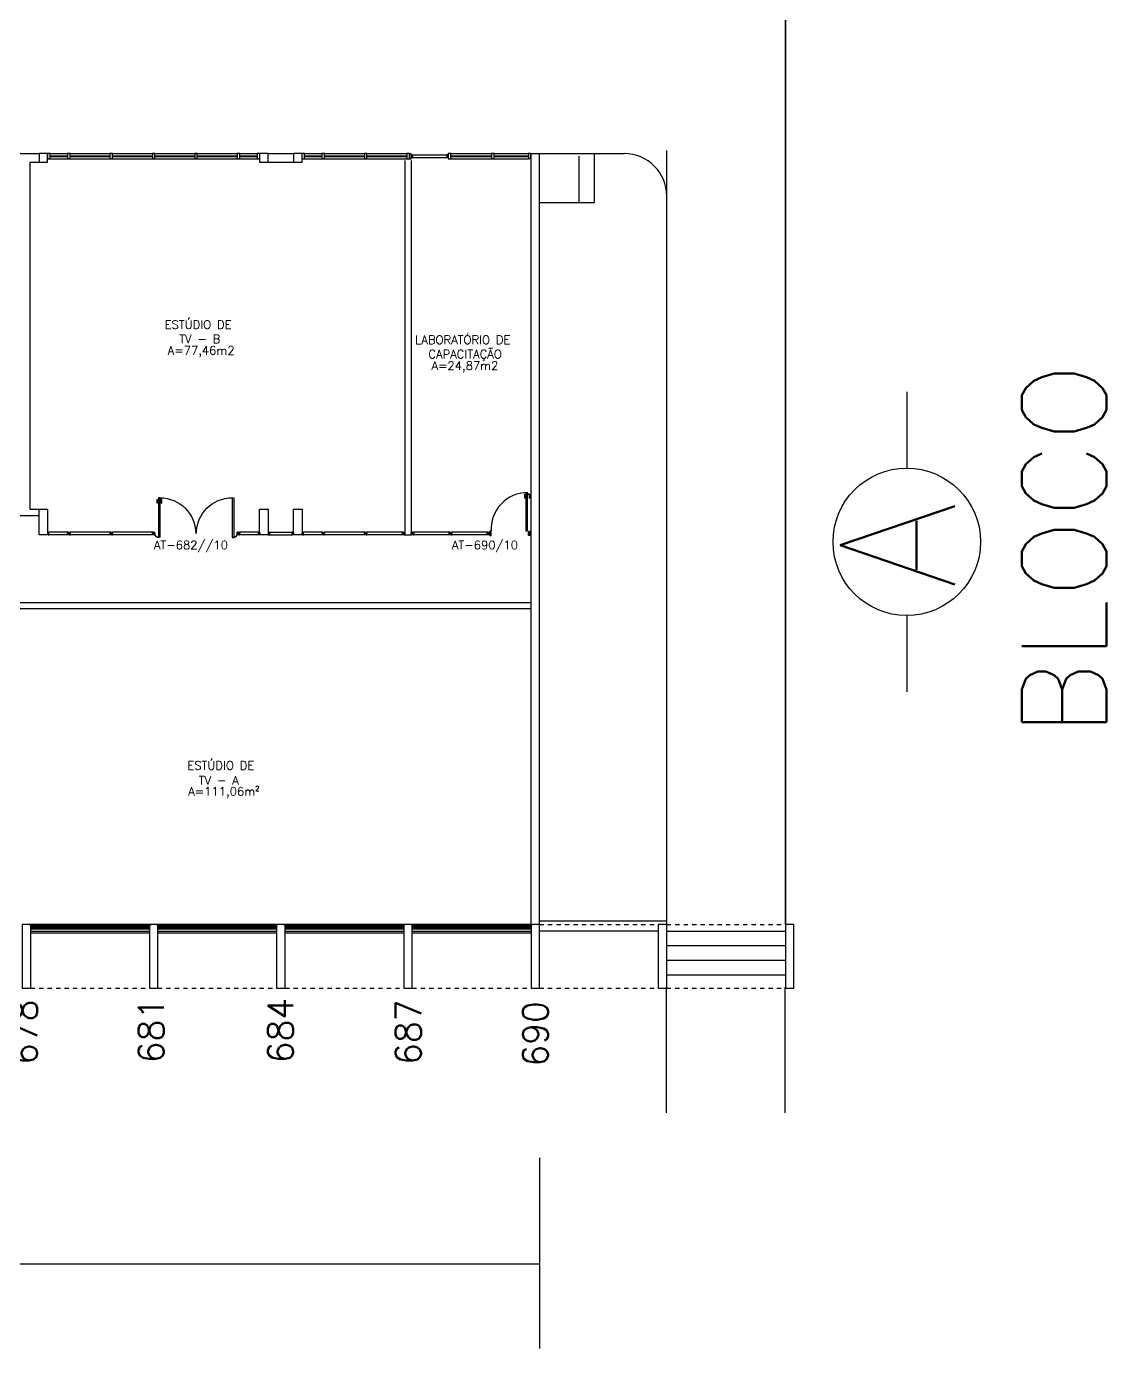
# Model space of a CAD drawing. Extents: x 34 to 586, y 527 to 658.
# Drawn here: x 247.08 to 272.55, y 531.45 to 562.64 of the extents above; entities that cross this region are included whole.
import ezdxf
from ezdxf.enums import TextEntityAlignment as Align

# ---------------------------------------------------------------- set-up
doc = ezdxf.new("R2010")
doc.units = 0
doc.header["$LTSCALE"] = 0.02
doc.header["$MEASUREMENT"] = 0
doc.header["$PDMODE"] = 98
doc.linetypes.add('HIDDEN', pattern=[0.375, 0.25, -0.125])
doc.linetypes.add('HIDDEN2', pattern=[0.1875, 0.125, -0.0625])
doc.layers.get('0').update_dxf_attribs({"linetype": 'CONTINUOUS'})
doc.layers.get('DEFPOINTS').update_dxf_attribs({"linetype": 'CONTINUOUS'})
for name, color, linetype in [('AR-ALV-BXA', 1, 'CONTINUOUS'), ('AR-COB-PRJ', 1, 'HIDDEN'), ('AR-DIV-EXI', 2, 'CONTINUOUS'), ('AR-EST-CNC', 3, 'CONTINUOUS'), ('AR-EST-CNC-IDE', 2, 'CONTINUOUS'), ('AR-PIS', 1, 'CONTINUOUS'), ('AR-PIS-VT2', 1, 'CONTINUOUS'), ('AR-POR-PRJ', 1, 'HIDDEN'), ('AR-REV', 2, 'CONTINUOUS'), ('BI-ESQ', 7, 'CONTINUOUS'), ('BI-POR-EXI', 2, 'CONTINUOUS'), ('DIV', 2, 'CONTINUOUS'), ('DT-ESQ-CRT', 1, 'CONTINUOUS'), ('DT-ESQ-VT1', 1, 'CONTINUOUS'), ('DT-ESQ-VT2', 2, 'CONTINUOUS'), ('ESQ', 2, 'CONTINUOUS'), ('ESTR', 3, 'CONTINUOUS'), ('PA-ARR-CAL', 1, 'CONTINUOUS'), ('PISO', 1, 'CONTINUOUS'), ('PROJ', 1, 'HIDDEN2'), ('TEXTO', 2, 'CONTINUOUS'), ('TEXTO-CENTRO-CUSTO', 2, 'CONTINUOUS'), ('TEXTO-ENDEREÇO', 2, 'CONTINUOUS'), ('TXT-IDENTIFICAÇÃO', 4, 'CONTINUOUS'), ('ÁREA', 2, 'CONTINUOUS')]:
    doc.layers.add(name, color=color, linetype=linetype)
doc.styles.add('1', font='romans.shx', dxfattribs={"height": 1.1})
doc.styles.add('LEGENDA', font='romans.shx', dxfattribs={"height": 0.2})
doc.styles.add('NOPILAR', font='simplex.shx', dxfattribs={"height": 0.6})
doc.styles.add('UNB-100', font='simplex.shx', dxfattribs={"height": 0.2})
doc.styles.add('UNB-100-1', font='simplex.shx', dxfattribs={"height": 0.2})
doc.dimstyles.new('1-600', dxfattribs={"dimtxt": 1.1, "dimasz": 2.5, "dimexe": 2, "dimexo": 4, "dimgap": 0.2, "dimtad": 1, "dimdec": 0, "dimzin": 4, "dimdsep": 46, "dimlunit": 6, "dimtxsty": '1', "dimblk1": 'NONE', "dimblk2": 'NONE', "dimsah": 1, "dimcen": 0, "dimclrd": 2, "dimclre": 2, "dimclrt": 2, "dimadec": 0, "dimazin": 0, "dimtfac": 1, "dimtdec": 0, "dimtmove": 2, "dimatfit": 3, "dimldrblk": 'NONE', "dimfxl": 1, "dimtolj": 1, "dimtzin": 0, "dimarcsym": 0})

# ---------------------------------------------------------------- blocks, each defined once
blk = doc.blocks.new('*D42')
at = {"layer": 'DEFPOINTS', "color": 0, "transparency": 16777216}
for p in [(163.176, 539.953), (259.176, 539.953), (259.176, 533.453)]:
    blk.add_point(p, dxfattribs=at)
at = {"layer": 'TEXTO-CENTRO-CUSTO', "color": 2, "lineweight": -2, "transparency": 16777216}
for p, q in [((163.176, 535.953), (163.176, 531.453)), ((259.176, 535.953), (259.176, 531.453)), ((163.176, 533.453), (259.176, 533.453))]:
    blk.add_line(p, q, dxfattribs=at)
at = {"layer": 'TEXTO-CENTRO-CUSTO', "color": 2, "transparency": 16777216, "insert": (211.176, 534.386), "char_height": 1.1, "attachment_point": 5, "style": '1'}
blk.add_mtext('\\A1;Comunicação', dxfattribs=at)
blk = doc.blocks.new('_NONE')
at = {"color": 0, "linetype": 'ByBlock'}
blk.add_circle((0, 0), 0.25, dxfattribs=at)
blk = doc.blocks.new('perfil')
at = {"layer": 'DT-ESQ-CRT'}
for p, q in [((0.13, -5.879), (0.093, -5.879)), ((0.093, -5.879), (0.093, -5.881)), ((0.093, -5.881), (0.131, -5.881)), ((0.131, -5.779), (0.131, -5.878)), ((0.171, -5.777), (0.133, -5.777)), ((0.133, -5.879), (0.133, -5.78)), ((0.134, -5.779), (0.171, -5.779)), ((0.171, -5.779), (0.171, -5.777))]:
    blk.add_line(p, q, dxfattribs=at)
for centre, radius, start, end in [((0.13, -5.878), 0.001, 270, 360), ((0.133, -5.779), 0.002, 90, 180), ((0.131, -5.879), 0.002, 270, 360), ((0.134, -5.78), 0.001, 90, 180)]:
    blk.add_arc(centre, radius, start, end, dxfattribs=at)
blk = doc.blocks.new('ef02')
at = {"layer": 'DT-ESQ-CRT'}
for points in [[(0.03, 0.051, -0.414214), (0.028, 0.053), (0.028, 0.077, 0.414214), (0.027, 0.078), (0.002, 0.078, 0.414214), (0.001, 0.077), (0.001, 0.065), (0, 0.065), (0, 0.077, -0.414214), (0.002, 0.079), (0.028, 0.079, -0.414214), (0.03, 0.077), (0.03, 0.053, 0.414214), (0.031, 0.052), (0.043, 0.052, -1), (0.043, 0.049), (0.002, 0.049, -0.414214), (0, 0.051), (0, 0.064), (0.001, 0.064), (0.001, 0.052, 0.414214), (0.002, 0.051), (0.043, 0.051)], [(1.376, 0.051, 0.414214), (1.378, 0.053), (1.378, 0.077, -0.414214), (1.379, 0.078), (1.404, 0.078, -0.414214), (1.405, 0.077), (1.405, 0.065), (1.407, 0.065), (1.407, 0.077, 0.414214), (1.405, 0.079), (1.379, 0.079, 0.414214), (1.377, 0.077), (1.377, 0.053, -0.414214), (1.376, 0.052), (1.363, 0.052, 1), (1.363, 0.049), (1.405, 0.049, 0.414214), (1.407, 0.051), (1.407, 0.064), (1.405, 0.064), (1.405, 0.052, -0.414214), (1.404, 0.051), (1.363, 0.051)], [(1.366, 0.104), (1.364, 0.104), (1.364, 0.119, -0.414214), (1.366, 0.121), (1.387, 0.121, -0.414214), (1.389, 0.119), (1.389, 0.095, 0.414214), (1.39, 0.094), (1.403, 0.094, -1), (1.403, 0.091), (1.366, 0.091, -0.414214), (1.364, 0.093), (1.364, 0.102), (1.366, 0.102), (1.366, 0.093, 0.414214), (1.367, 0.092), (1.403, 0.092), (1.39, 0.092, -0.414214), (1.388, 0.094), (1.388, 0.118, 0.414214), (1.387, 0.119), (1.367, 0.119, 0.414214), (1.366, 0.118), (1.366, 0.104)], [(2.79, 0.104), (2.792, 0.104), (2.792, 0.119, 0.414214), (2.79, 0.121), (2.769, 0.121, 0.414214), (2.767, 0.119), (2.767, 0.095, -0.414214), (2.766, 0.094), (2.753, 0.094, 1), (2.753, 0.091), (2.79, 0.091, 0.414214), (2.792, 0.093), (2.792, 0.102), (2.79, 0.102), (2.79, 0.093, -0.414214), (2.789, 0.092), (2.753, 0.092), (2.766, 0.092, 0.414214), (2.768, 0.094), (2.768, 0.118, -0.414214), (2.769, 0.119), (2.789, 0.119, -0.414214), (2.79, 0.118), (2.79, 0.104)], [(2.767, 0.123), (2.767, 0.122), (2.795, 0.122, -0.414214), (2.796, 0.121), (2.796, 0.091, -0.414214), (2.795, 0.09), (2.767, 0.09), (2.767, 0.088), (2.795, 0.088, 0.414214), (2.797, 0.09), (2.797, 0.121, 0.414214), (2.795, 0.123), (2.767, 0.123)]]:
    blk.add_lwpolyline(points, format="xyb", dxfattribs=at)
for points in [[(0.04, 0.077), (0.03, 0.077), (0.03, 0.078), (0.041, 0.078, -0.414214), (0.043, 0.076), (0.043, 0.068, -0.414214), (0.041, 0.066), (0.03, 0.066), (0.03, 0.067), (0.04, 0.067, 0.414214), (0.041, 0.068), (0.041, 0.076, 0.414214)], [(1.367, 0.077), (1.377, 0.077), (1.377, 0.078), (1.366, 0.078, 0.414214), (1.364, 0.076), (1.364, 0.068, 0.414214), (1.366, 0.066), (1.377, 0.066), (1.377, 0.067), (1.367, 0.067, -0.414214), (1.366, 0.068), (1.366, 0.076, -0.414214)], [(1.4, 0.119), (1.389, 0.119), (1.389, 0.121), (1.4, 0.121, -0.414214), (1.402, 0.119), (1.402, 0.11, -0.414214), (1.4, 0.108), (1.389, 0.108), (1.389, 0.11), (1.4, 0.11, 0.414214), (1.401, 0.111), (1.401, 0.118, 0.414214)], [(2.756, 0.119), (2.767, 0.119), (2.767, 0.121), (2.756, 0.121, 0.414214), (2.754, 0.119), (2.754, 0.11, 0.414214), (2.756, 0.108), (2.767, 0.108), (2.767, 0.11), (2.756, 0.11, -0.414214), (2.755, 0.111), (2.755, 0.118, -0.414214)]]:
    blk.add_lwpolyline(points, format="xyb", close=True, dxfattribs=at)
at = {"layer": 'DT-ESQ-VT1'}
for p, q in [((0, 0.149), (2.799, 0.149)), ((0, 0.121), (2.756, 0.121)), ((0, 0.091), (2.753, 0.091)), ((0, 0), (2.799, 0)), ((0.028, 0.079), (1.379, 0.079)), ((0.043, 0.049), (2.76, 0.049))]:
    blk.add_line(p, q, dxfattribs=at)
at = {"layer": 'DT-ESQ-VT2'}
for p, q in [((0.031, 0.062), (1.375, 0.062)), ((0.031, 0.062), (0.031, 0.056)), ((0.031, 0.056), (1.375, 0.056)), ((1.375, 0.062), (1.375, 0.056)), ((1.391, 0.104), (2.765, 0.104)), ((1.391, 0.104), (1.391, 0.098)), ((1.391, 0.098), (2.765, 0.098)), ((2.765, 0.104), (2.765, 0.098))]:
    blk.add_line(p, q, dxfattribs=at)
at = {"extrusion": (0, 0, -1), "zscale": -1, "rotation": 180}
blk.add_blockref('perfil', (0.133, -5.729), dxfattribs=at)
at = {"rotation": 180}
blk.add_blockref('perfil', (2.93, -5.729), dxfattribs=at)
blk = doc.blocks.new('ESQCIR-TTN')
for p, q in [((0, 0), (0, -0.12)), ((0.06, 0), (0, 0)), ((0.06, 0), (0.477, 0)), ((0.06, -0.12), (0.06, 0)), ((0.53, 0), (0.47, 0)), ((0.47, 0), (0.47, -0.12)), ((0.53, 0), (1.472, 0)), ((0.53, -0.12), (0.53, 0)), ((1.53, 0), (1.47, 0)), ((1.47, 0), (1.47, -0.12)), ((1.53, 0), (2.472, 0)), ((1.53, -0.12), (1.53, 0)), ((2.53, 0), (2.47, 0)), ((2.47, 0), (2.47, -0.12)), ((2.53, 0), (3.472, 0)), ((2.53, -0.12), (2.53, 0)), ((3.53, 0), (3.47, 0)), ((3.47, 0), (3.47, -0.12)), ((3.53, 0), (4.472, 0)), ((3.53, -0.12), (3.53, 0)), ((4.53, 0), (4.47, 0)), ((4.47, 0), (4.47, -0.12)), ((4.53, 0), (4.941, 0)), ((4.53, -0.12), (4.53, 0)), ((4.941, 0), (4.941, -0.12)), ((5.001, 0), (4.941, 0)), ((5.001, -0.12), (5.001, 0)), ((0, -0.12), (0.06, -0.12)), ((0.06, -0.054), (0.477, -0.054)), ((0.06, -0.066), (0.477, -0.066)), ((0.06, -0.12), (0.477, -0.12)), ((0.47, -0.12), (0.53, -0.12)), ((0.53, -0.054), (1.472, -0.054)), ((0.53, -0.066), (1.472, -0.066)), ((0.53, -0.12), (1.472, -0.12)), ((1.47, -0.12), (1.53, -0.12)), ((1.53, -0.054), (2.472, -0.054)), ((1.53, -0.066), (2.472, -0.066)), ((1.53, -0.12), (2.472, -0.12)), ((2.47, -0.12), (2.53, -0.12)), ((2.53, -0.054), (3.472, -0.054)), ((2.53, -0.066), (3.472, -0.066)), ((2.53, -0.12), (3.472, -0.12)), ((3.47, -0.12), (3.53, -0.12)), ((3.53, -0.054), (4.472, -0.054)), ((3.53, -0.066), (4.472, -0.066)), ((3.53, -0.12), (4.472, -0.12)), ((4.47, -0.12), (4.53, -0.12)), ((4.53, -0.05), (4.941, -0.05)), ((4.53, -0.066), (4.941, -0.066)), ((4.53, -0.12), (4.941, -0.12)), ((4.941, -0.12), (5.001, -0.12))]:
    blk.add_line(p, q)
blk = doc.blocks.new('PDV2D-TTN')
at = {"layer": 'DIV'}
for p, q in [((0.03, 0.05), (0.06, 0.05)), ((0.03, 0.035), (0.03, 0.05)), ((0.03, -0.035), (0.03, 0.035)), ((0.06, 0.05), (0.06, -0.02)), ((0.941, 0.05), (0.941, -0.02)), ((0.971, 0.05), (0.941, 0.05)), ((0.971, 0.035), (0.971, 0.05)), ((0.971, -0.035), (0.971, 0.035)), ((0.03, -0.05), (0.03, -0.035)), ((0.05, -0.05), (0.03, -0.05)), ((0.05, -0.02), (0.06, -0.02)), ((0.05, -0.02), (0.05, -0.05)), ((0.079, -0.05), (0.109, -0.05)), ((0.079, -0.05), (0.079, -0.965)), ((0.109, -0.05), (0.109, -0.965)), ((0.951, -0.02), (0.941, -0.02)), ((0.951, -0.02), (0.951, -0.05)), ((0.951, -0.05), (0.971, -0.05)), ((0.971, -0.05), (0.971, -0.035)), ((0.109, -0.965), (0.079, -0.965))]:
    blk.add_line(p, q, dxfattribs=at)
at = {"layer": 'DIV', "color": 1}
for p, q in [((0.036, -0.925), (0.036, -0.835)), ((0.046, -0.835), (0.036, -0.835)), ((0.036, -0.915), (0.079, -0.915)), ((0.036, -0.925), (0.079, -0.925)), ((0.046, -0.915), (0.046, -0.835)), ((0.141, -0.915), (0.109, -0.915)), ((0.151, -0.925), (0.109, -0.925)), ((0.141, -0.915), (0.141, -0.835)), ((0.141, -0.835), (0.151, -0.835)), ((0.151, -0.925), (0.151, -0.835))]:
    blk.add_line(p, q, dxfattribs=at)
blk.add_arc((0.076, -0.1), 0.865, 270.2128, 3.3212, dxfattribs=at)
blk = doc.blocks.new('PDVDP-TTN')
at = {"color": 2}
for p, q in [((0.112, 0.84), (0.112, -0.1)), ((0.147, 0.84), (0.112, 0.84)), ((0.147, 0.84), (0.147, -0.1)), ((1.853, 0.84), (1.888, 0.84)), ((1.853, 0.84), (1.853, -0.1)), ((1.888, 0.84), (1.888, -0.1)), ((0.009, 0), (-0.009, 0)), ((0, -0.012), (0, 0.01)), ((0.147, -0.1), (0.112, -0.1))]:
    blk.add_line(p, q, dxfattribs=at)
at = {"color": 1}
for centre, radius, start, end in [((0.148, -0.002), 0.843, 0, 90), ((1.853, -0.002), 0.843, 90, 180), ((0.131, 0), 0.101, 180, 270), ((1.87, 0), 0.101, 270, 0)]:
    blk.add_arc(centre, radius, start, end, dxfattribs=at)

msp = doc.modelspace()

# ---------------------------------------------------------------- linework, layer by layer
at = {"layer": 'AR-ALV-BXA'}
for points in [[(247.176, 541.453), (249.976, 541.453), (249.976, 541.253), (247.176, 541.253)], [(250.176, 541.453), (252.976, 541.453), (252.976, 541.253), (250.176, 541.253)], [(253.176, 541.453), (255.976, 541.453), (255.976, 541.253), (253.176, 541.253)], [(256.176, 541.453), (258.976, 541.453), (258.976, 541.253), (256.176, 541.253)]]:
    msp.add_lwpolyline(points, close=True, dxfattribs=at)
at = {"layer": 'AR-COB-PRJ'}
for p, q in [((247.176, 539.953), (249.976, 539.953)), ((250.176, 539.953), (252.976, 539.953)), ((253.176, 539.953), (255.976, 539.953)), ((256.176, 539.953), (258.976, 539.953)), ((259.176, 539.953), (261.976, 539.953)), ((262.176, 539.953), (264.976, 539.953))]:
    msp.add_line(p, q, dxfattribs=at)
at = {"layer": 'AR-DIV-EXI'}
for p, q in [((247.572, 550.683), (247.582, 550.683)), ((247.572, 550.683), (247.582, 550.683)), ((247.582, 550.683), (247.572, 550.683)), ((247.585, 550.703), (247.577, 550.703)), ((247.577, 550.684), (247.577, 550.703)), ((247.577, 550.678), (247.577, 550.688)), ((247.577, 550.688), (247.577, 550.678)), ((247.577, 550.663), (247.577, 550.684)), ((247.577, 550.663), (247.585, 550.663)), ((247.585, 550.713), (247.607, 550.713)), ((247.585, 550.713), (247.585, 550.703)), ((247.585, 550.653), (247.585, 550.663)), ((247.585, 550.653), (247.607, 550.653)), ((247.598, 550.689), (247.607, 550.689)), ((247.598, 550.689), (247.598, 550.677)), ((247.598, 550.689), (247.607, 550.689)), ((247.598, 550.689), (247.598, 550.677)), ((247.598, 550.679), (247.598, 550.687)), ((247.598, 550.677), (247.607, 550.677)), ((247.598, 550.677), (247.607, 550.677)), ((247.6, 550.689), (247.604, 550.689)), ((247.6, 550.677), (247.604, 550.677)), ((247.607, 550.653), (247.607, 550.713)), ((247.607, 550.653), (247.607, 550.713)), ((248.047, 550.713), (247.607, 550.713)), ((247.607, 550.692), (247.607, 550.71)), ((247.607, 550.678), (247.607, 550.688)), ((247.607, 550.678), (247.607, 550.688)), ((247.607, 550.674), (247.607, 550.656)), ((248.047, 550.653), (247.607, 550.653)), ((248.069, 550.713), (248.047, 550.713)), ((248.047, 550.713), (248.047, 550.689)), ((248.047, 550.653), (248.047, 550.713)), ((248.047, 550.713), (248.047, 550.692)), ((248.047, 550.692), (248.047, 550.71)), ((248.058, 550.689), (248.047, 550.689)), ((248.056, 550.689), (248.047, 550.689)), ((248.047, 550.678), (248.047, 550.688)), ((248.047, 550.653), (248.047, 550.677)), ((248.058, 550.677), (248.047, 550.677)), ((248.056, 550.677), (248.047, 550.677)), ((248.047, 550.674), (248.047, 550.656)), ((248.069, 550.653), (248.047, 550.653)), ((248.056, 550.689), (248.056, 550.677)), ((248.058, 550.677), (248.058, 550.689)), ((248.069, 550.713), (248.069, 550.703)), ((248.069, 550.703), (248.085, 550.703)), ((248.069, 550.663), (248.085, 550.663)), ((248.069, 550.653), (248.069, 550.663)), ((248.072, 550.683), (248.082, 550.683)), ((248.082, 550.683), (248.072, 550.683)), ((248.072, 550.683), (248.082, 550.683)), ((248.082, 550.683), (248.072, 550.683)), ((248.077, 550.688), (248.077, 550.678)), ((248.077, 550.678), (248.077, 550.688)), ((248.077, 550.688), (248.077, 550.678)), ((248.085, 550.713), (248.107, 550.713)), ((248.085, 550.713), (248.085, 550.703)), ((248.085, 550.653), (248.085, 550.663)), ((248.085, 550.653), (248.107, 550.653)), ((248.097, 550.689), (248.107, 550.689)), ((248.097, 550.689), (248.097, 550.677)), ((248.097, 550.677), (248.097, 550.689)), ((248.097, 550.689), (248.107, 550.689)), ((248.097, 550.677), (248.107, 550.677)), ((248.097, 550.677), (248.107, 550.677)), ((248.107, 550.653), (248.107, 550.713)), ((248.107, 550.689), (248.107, 550.713)), ((249.047, 550.713), (248.107, 550.713)), ((248.107, 550.678), (248.107, 550.688)), ((248.107, 550.677), (248.107, 550.653)), ((249.047, 550.653), (248.107, 550.653)), ((249.069, 550.713), (249.047, 550.713)), ((249.047, 550.713), (249.047, 550.689)), ((249.047, 550.713), (249.047, 550.692)), ((249.047, 550.653), (249.047, 550.713)), ((249.047, 550.692), (249.047, 550.71)), ((249.058, 550.689), (249.047, 550.689)), ((249.056, 550.689), (249.047, 550.689)), ((249.047, 550.678), (249.047, 550.688)), ((249.047, 550.653), (249.047, 550.677)), ((249.058, 550.677), (249.047, 550.677)), ((249.056, 550.677), (249.047, 550.677)), ((249.047, 550.674), (249.047, 550.656)), ((249.069, 550.653), (249.047, 550.653)), ((249.058, 550.677), (249.058, 550.689)), ((249.069, 550.713), (249.069, 550.703)), ((249.069, 550.703), (249.085, 550.703)), ((249.069, 550.663), (249.085, 550.663)), ((249.069, 550.653), (249.069, 550.663)), ((249.072, 550.683), (249.082, 550.683)), ((249.082, 550.683), (249.072, 550.683)), ((249.072, 550.683), (249.082, 550.683)), ((249.082, 550.683), (249.072, 550.683)), ((249.077, 550.688), (249.077, 550.678)), ((249.077, 550.678), (249.077, 550.688)), ((249.077, 550.688), (249.077, 550.678)), ((249.085, 550.713), (249.107, 550.713)), ((249.085, 550.713), (249.085, 550.703)), ((249.085, 550.653), (249.085, 550.663)), ((249.085, 550.653), (249.107, 550.653)), ((249.097, 550.689), (249.107, 550.689)), ((249.097, 550.689), (249.097, 550.677)), ((249.097, 550.677), (249.097, 550.689)), ((249.097, 550.689), (249.107, 550.689)), ((249.097, 550.677), (249.107, 550.677)), ((249.097, 550.677), (249.107, 550.677)), ((250.047, 550.713), (249.107, 550.713)), ((249.107, 550.653), (249.107, 550.713)), ((249.107, 550.689), (249.107, 550.713)), ((249.107, 550.678), (249.107, 550.688)), ((249.107, 550.677), (249.107, 550.653)), ((250.047, 550.653), (249.107, 550.653)), ((250.047, 550.713), (250.047, 550.692)), ((250.047, 550.713), (250.047, 550.689)), ((250.069, 550.713), (250.047, 550.713)), ((250.047, 550.653), (250.047, 550.713)), ((250.047, 550.692), (250.047, 550.71)), ((250.056, 550.689), (250.047, 550.689)), ((250.058, 550.689), (250.047, 550.689)), ((250.047, 550.678), (250.047, 550.688)), ((250.056, 550.677), (250.047, 550.677)), ((250.058, 550.677), (250.047, 550.677)), ((250.047, 550.653), (250.047, 550.677)), ((250.047, 550.674), (250.047, 550.656)), ((250.069, 550.653), (250.047, 550.653)), ((250.056, 550.689), (250.056, 550.677)), ((250.058, 550.677), (250.058, 550.689)), ((250.069, 550.713), (250.069, 550.703)), ((250.069, 550.703), (250.085, 550.703)), ((250.069, 550.653), (250.069, 550.663)), ((250.069, 550.663), (250.085, 550.663)), ((250.082, 550.683), (250.072, 550.683)), ((250.072, 550.683), (250.082, 550.683)), ((250.082, 550.683), (250.072, 550.683)), ((250.072, 550.683), (250.082, 550.683)), ((250.077, 550.688), (250.077, 550.678)), ((250.077, 550.678), (250.077, 550.688)), ((250.077, 550.688), (250.077, 550.678)), ((250.085, 550.713), (250.085, 550.703)), ((250.085, 550.713), (250.107, 550.713)), ((250.085, 550.653), (250.085, 550.663)), ((250.085, 550.653), (250.107, 550.653)), ((250.097, 550.689), (250.107, 550.689)), ((250.097, 550.689), (250.107, 550.689)), ((250.097, 550.677), (250.097, 550.689)), ((250.097, 550.689), (250.097, 550.677)), ((250.097, 550.677), (250.107, 550.677)), ((250.097, 550.677), (250.107, 550.677)), ((250.107, 550.689), (250.107, 550.713)), ((250.107, 550.653), (250.107, 550.713)), ((250.107, 550.678), (250.107, 550.688)), ((250.107, 550.677), (250.107, 550.653)), ((252.047, 550.713), (252.047, 550.692)), ((252.047, 550.653), (252.047, 550.713)), ((252.069, 550.713), (252.047, 550.713)), ((252.047, 550.713), (252.047, 550.689)), ((252.047, 550.692), (252.047, 550.71)), ((252.056, 550.689), (252.047, 550.689)), ((252.058, 550.689), (252.047, 550.689)), ((252.047, 550.678), (252.047, 550.688)), ((252.056, 550.677), (252.047, 550.677)), ((252.047, 550.653), (252.047, 550.677)), ((252.058, 550.677), (252.047, 550.677)), ((252.047, 550.674), (252.047, 550.656)), ((252.069, 550.653), (252.047, 550.653)), ((252.056, 550.689), (252.056, 550.677)), ((252.058, 550.677), (252.058, 550.689)), ((252.069, 550.713), (252.069, 550.703)), ((252.069, 550.703), (252.085, 550.703)), ((252.069, 550.663), (252.085, 550.663)), ((252.069, 550.653), (252.069, 550.663)), ((252.082, 550.683), (252.072, 550.683)), ((252.072, 550.683), (252.082, 550.683)), ((252.082, 550.683), (252.072, 550.683)), ((252.072, 550.683), (252.082, 550.683)), ((252.077, 550.688), (252.077, 550.678)), ((252.077, 550.688), (252.077, 550.678)), ((252.077, 550.678), (252.077, 550.688)), ((252.085, 550.713), (252.107, 550.713)), ((252.085, 550.713), (252.085, 550.703)), ((252.085, 550.653), (252.085, 550.663)), ((252.085, 550.653), (252.107, 550.653)), ((252.097, 550.689), (252.107, 550.689)), ((252.097, 550.689), (252.097, 550.677)), ((252.097, 550.677), (252.097, 550.689)), ((252.097, 550.689), (252.107, 550.689)), ((252.097, 550.677), (252.107, 550.677)), ((252.097, 550.677), (252.107, 550.677)), ((252.547, 550.713), (252.107, 550.713)), ((252.107, 550.653), (252.107, 550.713)), ((252.107, 550.689), (252.107, 550.713)), ((252.107, 550.678), (252.107, 550.688)), ((252.107, 550.677), (252.107, 550.653)), ((252.547, 550.653), (252.107, 550.653)), ((252.547, 550.653), (252.547, 550.713)), ((252.547, 550.713), (252.547, 550.692)), ((252.547, 550.712), (252.547, 550.652)), ((252.569, 550.712), (252.547, 550.712)), ((252.547, 550.692), (252.547, 550.71)), ((252.547, 550.691), (252.547, 550.709)), ((252.556, 550.689), (252.547, 550.689)), ((252.556, 550.688), (252.547, 550.688)), ((252.547, 550.678), (252.547, 550.688)), ((252.547, 550.687), (252.547, 550.677)), ((252.556, 550.677), (252.547, 550.677)), ((252.556, 550.676), (252.547, 550.676)), ((252.547, 550.674), (252.547, 550.656)), ((252.547, 550.673), (252.547, 550.655)), ((252.569, 550.652), (252.547, 550.652)), ((252.554, 550.688), (252.55, 550.688)), ((252.554, 550.676), (252.55, 550.676)), ((252.556, 550.689), (252.556, 550.677)), ((252.556, 550.676), (252.556, 550.688)), ((252.556, 550.686), (252.556, 550.678)), ((252.569, 550.712), (252.569, 550.702)), ((252.577, 550.702), (252.569, 550.702)), ((252.569, 550.662), (252.577, 550.662)), ((252.569, 550.652), (252.569, 550.662)), ((252.582, 550.683), (252.572, 550.683)), ((252.582, 550.682), (252.572, 550.682)), ((252.577, 550.702), (252.577, 550.681)), ((252.577, 550.688), (252.577, 550.678)), ((252.577, 550.687), (252.577, 550.677)), ((252.577, 550.681), (252.577, 550.662)), ((252.77, 550.683), (252.781, 550.683)), ((252.77, 550.682), (252.781, 550.682)), ((252.775, 550.702), (252.783, 550.702)), ((252.775, 550.702), (252.775, 550.681)), ((252.775, 550.688), (252.775, 550.678)), ((252.775, 550.687), (252.775, 550.677)), ((252.775, 550.681), (252.775, 550.662)), ((252.783, 550.662), (252.775, 550.662)), ((252.783, 550.712), (252.783, 550.702)), ((252.783, 550.712), (252.805, 550.712)), ((252.783, 550.652), (252.783, 550.662)), ((252.783, 550.652), (252.805, 550.652)), ((252.796, 550.689), (252.796, 550.677)), ((252.796, 550.689), (252.805, 550.689)), ((252.796, 550.688), (252.805, 550.688)), ((252.796, 550.676), (252.796, 550.688)), ((252.796, 550.686), (252.796, 550.678)), ((252.796, 550.677), (252.805, 550.677)), ((252.796, 550.676), (252.805, 550.676)), ((252.798, 550.688), (252.802, 550.688)), ((252.798, 550.676), (252.802, 550.676)), ((252.805, 550.713), (253.341, 550.713)), ((252.805, 550.653), (252.805, 550.713)), ((252.805, 550.713), (252.805, 550.692)), ((252.805, 550.712), (252.805, 550.652)), ((252.805, 550.692), (252.805, 550.71)), ((252.805, 550.691), (252.805, 550.709)), ((252.805, 550.678), (252.805, 550.688)), ((252.805, 550.687), (252.805, 550.677)), ((252.805, 550.674), (252.805, 550.656)), ((252.805, 550.673), (252.805, 550.655)), ((252.805, 550.653), (253.341, 550.653)), ((253.341, 550.713), (253.341, 550.653)), ((253.363, 550.713), (253.341, 550.713)), ((253.341, 550.654), (253.341, 550.713)), ((253.341, 550.713), (253.341, 550.693)), ((253.341, 550.693), (253.341, 550.711)), ((253.341, 550.692), (253.341, 550.71)), ((253.35, 550.69), (253.341, 550.69)), ((253.35, 550.689), (253.341, 550.689)), ((253.341, 550.679), (253.341, 550.689)), ((253.341, 550.688), (253.341, 550.678)), ((253.35, 550.678), (253.341, 550.678)), ((253.35, 550.677), (253.341, 550.677)), ((253.341, 550.675), (253.341, 550.657)), ((253.341, 550.674), (253.341, 550.656)), ((253.363, 550.653), (253.341, 550.653)), ((253.348, 550.689), (253.344, 550.689)), ((253.348, 550.677), (253.344, 550.677)), ((253.35, 550.69), (253.35, 550.678)), ((253.35, 550.677), (253.35, 550.689)), ((253.35, 550.687), (253.35, 550.679)), ((253.363, 550.713), (253.363, 550.703)), ((253.371, 550.703), (253.363, 550.703)), ((253.363, 550.663), (253.371, 550.663)), ((253.363, 550.653), (253.363, 550.663)), ((253.376, 550.684), (253.366, 550.684)), ((253.376, 550.683), (253.366, 550.683)), ((253.371, 550.703), (253.371, 550.682)), ((253.371, 550.689), (253.371, 550.679)), ((253.371, 550.688), (253.371, 550.678)), ((253.371, 550.682), (253.371, 550.663)), ((253.572, 550.683), (253.582, 550.683)), ((253.572, 550.683), (253.582, 550.683)), ((253.582, 550.683), (253.572, 550.683)), ((253.585, 550.703), (253.577, 550.703)), ((253.577, 550.684), (253.577, 550.703)), ((253.577, 550.678), (253.577, 550.688)), ((253.577, 550.688), (253.577, 550.678)), ((253.577, 550.663), (253.577, 550.684)), ((253.577, 550.663), (253.585, 550.663)), ((253.585, 550.713), (253.607, 550.713)), ((253.585, 550.713), (253.585, 550.703)), ((253.585, 550.653), (253.585, 550.663)), ((253.585, 550.653), (253.607, 550.653)), ((253.598, 550.689), (253.607, 550.689)), ((253.598, 550.689), (253.598, 550.677)), ((253.598, 550.689), (253.607, 550.689)), ((253.598, 550.689), (253.598, 550.677)), ((253.598, 550.679), (253.598, 550.687)), ((253.598, 550.677), (253.607, 550.677)), ((253.598, 550.677), (253.607, 550.677)), ((253.6, 550.689), (253.604, 550.689)), ((253.6, 550.677), (253.604, 550.677)), ((253.607, 550.653), (253.607, 550.713)), ((253.607, 550.653), (253.607, 550.713)), ((254.047, 550.713), (253.607, 550.713)), ((253.607, 550.692), (253.607, 550.71)), ((253.607, 550.678), (253.607, 550.688)), ((253.607, 550.678), (253.607, 550.688)), ((253.607, 550.674), (253.607, 550.656)), ((254.047, 550.653), (253.607, 550.653)), ((254.069, 550.713), (254.047, 550.713)), ((254.047, 550.713), (254.047, 550.689)), ((254.047, 550.653), (254.047, 550.713)), ((254.047, 550.713), (254.047, 550.692)), ((254.047, 550.692), (254.047, 550.71)), ((254.058, 550.689), (254.047, 550.689)), ((254.056, 550.689), (254.047, 550.689)), ((254.047, 550.678), (254.047, 550.688)), ((254.047, 550.653), (254.047, 550.677)), ((254.058, 550.677), (254.047, 550.677)), ((254.056, 550.677), (254.047, 550.677)), ((254.047, 550.674), (254.047, 550.656)), ((254.069, 550.653), (254.047, 550.653)), ((254.056, 550.689), (254.056, 550.677)), ((254.058, 550.677), (254.058, 550.689)), ((254.069, 550.713), (254.069, 550.703)), ((254.069, 550.703), (254.085, 550.703)), ((254.069, 550.663), (254.085, 550.663)), ((254.069, 550.653), (254.069, 550.663)), ((254.072, 550.683), (254.082, 550.683)), ((254.082, 550.683), (254.072, 550.683)), ((254.072, 550.683), (254.082, 550.683)), ((254.082, 550.683), (254.072, 550.683)), ((254.077, 550.688), (254.077, 550.678)), ((254.077, 550.678), (254.077, 550.688)), ((254.077, 550.688), (254.077, 550.678)), ((254.085, 550.713), (254.107, 550.713)), ((254.085, 550.713), (254.085, 550.703)), ((254.085, 550.653), (254.085, 550.663)), ((254.085, 550.653), (254.107, 550.653)), ((254.097, 550.689), (254.107, 550.689)), ((254.097, 550.689), (254.097, 550.677)), ((254.097, 550.677), (254.097, 550.689)), ((254.097, 550.689), (254.107, 550.689)), ((254.097, 550.677), (254.107, 550.677)), ((254.097, 550.677), (254.107, 550.677)), ((254.107, 550.653), (254.107, 550.713)), ((254.107, 550.689), (254.107, 550.713)), ((255.047, 550.713), (254.107, 550.713)), ((254.107, 550.678), (254.107, 550.688)), ((254.107, 550.677), (254.107, 550.653)), ((255.047, 550.653), (254.107, 550.653)), ((255.069, 550.713), (255.047, 550.713)), ((255.047, 550.713), (255.047, 550.689)), ((255.047, 550.713), (255.047, 550.692)), ((255.047, 550.653), (255.047, 550.713)), ((255.047, 550.692), (255.047, 550.71)), ((255.058, 550.689), (255.047, 550.689)), ((255.056, 550.689), (255.047, 550.689)), ((255.047, 550.678), (255.047, 550.688)), ((255.047, 550.653), (255.047, 550.677)), ((255.058, 550.677), (255.047, 550.677)), ((255.056, 550.677), (255.047, 550.677)), ((255.047, 550.674), (255.047, 550.656)), ((255.069, 550.653), (255.047, 550.653)), ((255.056, 550.689), (255.056, 550.677)), ((255.058, 550.677), (255.058, 550.689)), ((255.069, 550.713), (255.069, 550.703)), ((255.069, 550.703), (255.085, 550.703)), ((255.069, 550.663), (255.085, 550.663)), ((255.069, 550.653), (255.069, 550.663)), ((255.072, 550.683), (255.082, 550.683)), ((255.082, 550.683), (255.072, 550.683)), ((255.072, 550.683), (255.082, 550.683)), ((255.082, 550.683), (255.072, 550.683)), ((255.077, 550.688), (255.077, 550.678)), ((255.077, 550.678), (255.077, 550.688)), ((255.077, 550.688), (255.077, 550.678)), ((255.085, 550.713), (255.107, 550.713)), ((255.085, 550.713), (255.085, 550.703)), ((255.085, 550.653), (255.085, 550.663)), ((255.085, 550.653), (255.107, 550.653)), ((255.097, 550.689), (255.107, 550.689)), ((255.097, 550.689), (255.097, 550.677)), ((255.097, 550.677), (255.097, 550.689)), ((255.097, 550.689), (255.107, 550.689)), ((255.097, 550.677), (255.107, 550.677)), ((255.097, 550.677), (255.107, 550.677)), ((255.107, 550.653), (255.107, 550.713)), ((255.107, 550.689), (255.107, 550.713)), ((255.942, 550.713), (255.107, 550.713)), ((255.107, 550.678), (255.107, 550.688)), ((255.107, 550.677), (255.107, 550.653)), ((255.942, 550.653), (255.107, 550.653)), ((255.964, 550.713), (255.942, 550.713)), ((255.942, 550.713), (255.942, 550.689)), ((255.942, 550.713), (255.942, 550.692)), ((255.942, 550.653), (255.942, 550.713)), ((255.942, 550.692), (255.942, 550.71)), ((255.953, 550.689), (255.942, 550.689)), ((255.951, 550.689), (255.942, 550.689)), ((255.942, 550.678), (255.942, 550.688)), ((255.942, 550.653), (255.942, 550.677)), ((255.953, 550.677), (255.942, 550.677)), ((255.951, 550.677), (255.942, 550.677)), ((255.942, 550.674), (255.942, 550.656)), ((255.964, 550.653), (255.942, 550.653)), ((255.953, 550.677), (255.953, 550.689)), ((255.964, 550.713), (255.964, 550.703)), ((255.964, 550.703), (255.98, 550.703)), ((255.964, 550.663), (255.98, 550.663)), ((255.964, 550.653), (255.964, 550.663)), ((255.967, 550.683), (255.977, 550.683)), ((255.977, 550.683), (255.967, 550.683)), ((255.967, 550.683), (255.977, 550.683)), ((255.977, 550.683), (255.967, 550.683)), ((255.972, 550.688), (255.972, 550.678)), ((255.972, 550.678), (255.972, 550.688)), ((255.972, 550.688), (255.972, 550.678)), ((255.98, 550.713), (256.002, 550.713)), ((255.98, 550.713), (255.98, 550.703)), ((255.98, 550.653), (255.98, 550.663)), ((255.98, 550.653), (256.002, 550.653)), ((255.992, 550.689), (256.002, 550.689)), ((255.992, 550.689), (255.992, 550.677)), ((255.992, 550.677), (255.992, 550.689)), ((255.992, 550.689), (256.002, 550.689)), ((255.992, 550.677), (256.002, 550.677)), ((255.992, 550.677), (256.002, 550.677)), ((256.002, 550.689), (256.002, 550.713)), ((256.002, 550.677), (256.002, 550.653)), ((256.174, 550.713), (256.152, 550.713)), ((256.152, 550.689), (256.152, 550.713)), ((256.161, 550.689), (256.152, 550.689)), ((256.161, 550.689), (256.152, 550.689)), ((256.161, 550.677), (256.152, 550.677)), ((256.161, 550.677), (256.152, 550.677)), ((256.152, 550.677), (256.152, 550.653)), ((256.174, 550.653), (256.152, 550.653)), ((256.161, 550.689), (256.161, 550.677)), ((256.161, 550.677), (256.161, 550.689)), ((256.174, 550.713), (256.174, 550.703)), ((256.19, 550.703), (256.174, 550.703)), ((256.19, 550.663), (256.174, 550.663)), ((256.174, 550.653), (256.174, 550.663)), ((256.187, 550.683), (256.177, 550.683)), ((256.177, 550.683), (256.187, 550.683)), ((256.187, 550.683), (256.177, 550.683)), ((256.177, 550.683), (256.187, 550.683)), ((256.182, 550.688), (256.182, 550.678)), ((256.182, 550.678), (256.182, 550.688)), ((256.182, 550.688), (256.182, 550.678)), ((256.19, 550.713), (256.212, 550.713)), ((256.19, 550.713), (256.19, 550.703)), ((256.19, 550.653), (256.19, 550.663)), ((256.19, 550.653), (256.212, 550.653)), ((256.2, 550.689), (256.212, 550.689)), ((256.2, 550.677), (256.2, 550.689)), ((256.2, 550.677), (256.212, 550.677)), ((256.202, 550.689), (256.212, 550.689)), ((256.202, 550.677), (256.212, 550.677)), ((256.212, 550.713), (256.212, 550.689)), ((256.212, 550.713), (256.212, 550.692)), ((256.212, 550.653), (256.212, 550.713)), ((257.047, 550.713), (256.212, 550.713)), ((256.212, 550.692), (256.212, 550.71)), ((256.212, 550.678), (256.212, 550.688)), ((256.212, 550.653), (256.212, 550.677)), ((256.212, 550.674), (256.212, 550.656)), ((257.047, 550.653), (256.212, 550.653)), ((257.069, 550.713), (257.047, 550.713)), ((257.047, 550.713), (257.047, 550.689)), ((257.047, 550.713), (257.047, 550.692)), ((257.047, 550.653), (257.047, 550.713)), ((257.047, 550.692), (257.047, 550.71)), ((257.058, 550.689), (257.047, 550.689)), ((257.056, 550.689), (257.047, 550.689)), ((257.047, 550.678), (257.047, 550.688)), ((257.047, 550.653), (257.047, 550.677)), ((257.058, 550.677), (257.047, 550.677)), ((257.056, 550.677), (257.047, 550.677)), ((257.047, 550.674), (257.047, 550.656)), ((257.069, 550.653), (257.047, 550.653)), ((257.056, 550.689), (257.056, 550.677)), ((257.058, 550.677), (257.058, 550.689)), ((257.069, 550.713), (257.069, 550.703)), ((257.069, 550.703), (257.085, 550.703)), ((257.069, 550.663), (257.085, 550.663)), ((257.069, 550.653), (257.069, 550.663)), ((257.072, 550.683), (257.082, 550.683)), ((257.082, 550.683), (257.072, 550.683)), ((257.072, 550.683), (257.082, 550.683)), ((257.082, 550.683), (257.072, 550.683)), ((257.077, 550.688), (257.077, 550.678)), ((257.077, 550.678), (257.077, 550.688)), ((257.077, 550.688), (257.077, 550.678)), ((257.085, 550.713), (257.107, 550.713)), ((257.085, 550.713), (257.085, 550.703)), ((257.085, 550.653), (257.085, 550.663)), ((257.085, 550.653), (257.107, 550.653)), ((257.097, 550.689), (257.107, 550.689)), ((257.097, 550.689), (257.097, 550.677)), ((257.097, 550.677), (257.097, 550.689)), ((257.097, 550.689), (257.107, 550.689)), ((257.097, 550.677), (257.107, 550.677)), ((257.097, 550.677), (257.107, 550.677)), ((257.107, 550.653), (257.107, 550.713)), ((257.107, 550.689), (257.107, 550.713)), ((257.943, 550.713), (257.107, 550.713)), ((257.107, 550.678), (257.107, 550.688)), ((257.107, 550.677), (257.107, 550.653)), ((257.943, 550.653), (257.107, 550.653)), ((257.943, 550.713), (257.943, 550.692)), ((257.943, 550.653), (257.943, 550.713)), ((257.965, 550.713), (257.943, 550.713)), ((257.943, 550.713), (257.943, 550.689)), ((257.943, 550.692), (257.943, 550.71)), ((257.953, 550.689), (257.943, 550.689)), ((257.955, 550.689), (257.943, 550.689)), ((257.943, 550.678), (257.943, 550.688)), ((257.953, 550.677), (257.943, 550.677)), ((257.943, 550.653), (257.943, 550.677)), ((257.955, 550.677), (257.943, 550.677)), ((257.943, 550.674), (257.943, 550.656)), ((257.965, 550.653), (257.943, 550.653)), ((257.953, 550.689), (257.953, 550.677)), ((257.955, 550.677), (257.955, 550.689)), ((257.965, 550.713), (257.965, 550.703)), ((257.965, 550.703), (257.981, 550.703)), ((257.965, 550.663), (257.981, 550.663)), ((257.965, 550.653), (257.965, 550.663)), ((257.978, 550.683), (257.968, 550.683)), ((257.968, 550.683), (257.978, 550.683)), ((257.978, 550.683), (257.968, 550.683)), ((257.968, 550.683), (257.978, 550.683)), ((257.973, 550.688), (257.973, 550.678)), ((257.973, 550.688), (257.973, 550.678)), ((257.973, 550.678), (257.973, 550.688)), ((257.981, 550.713), (258.003, 550.713)), ((257.981, 550.713), (257.981, 550.703)), ((257.981, 550.653), (257.981, 550.663)), ((257.981, 550.653), (258.003, 550.653)), ((257.994, 550.689), (258.003, 550.689)), ((257.994, 550.689), (257.994, 550.677)), ((257.994, 550.677), (257.994, 550.689)), ((257.994, 550.689), (258.003, 550.689)), ((257.994, 550.677), (258.003, 550.677)), ((257.994, 550.677), (258.003, 550.677)), ((258.003, 550.653), (258.003, 550.713)), ((258.003, 550.689), (258.003, 550.713)), ((258.003, 550.678), (258.003, 550.688)), ((258.003, 550.677), (258.003, 550.653)), ((258.945, 550.653), (258.945, 550.713)), ((258.945, 550.713), (258.945, 550.692)), ((258.945, 550.712), (258.945, 550.652)), ((258.967, 550.712), (258.945, 550.712)), ((258.945, 550.692), (258.945, 550.71)), ((258.945, 550.691), (258.945, 550.709)), ((258.954, 550.689), (258.945, 550.689)), ((258.954, 550.688), (258.945, 550.688)), ((258.945, 550.678), (258.945, 550.688)), ((258.945, 550.687), (258.945, 550.677)), ((258.954, 550.677), (258.945, 550.677)), ((258.954, 550.676), (258.945, 550.676)), ((258.945, 550.674), (258.945, 550.656)), ((258.945, 550.673), (258.945, 550.655)), ((258.967, 550.652), (258.945, 550.652)), ((258.952, 550.688), (258.948, 550.688)), ((258.952, 550.676), (258.948, 550.676)), ((258.954, 550.689), (258.954, 550.677)), ((258.954, 550.676), (258.954, 550.688)), ((258.954, 550.686), (258.954, 550.678)), ((258.967, 550.712), (258.967, 550.702)), ((258.975, 550.702), (258.967, 550.702)), ((258.967, 550.662), (258.975, 550.662)), ((258.967, 550.652), (258.967, 550.662)), ((258.98, 550.683), (258.969, 550.683)), ((258.98, 550.682), (258.969, 550.682)), ((258.975, 550.702), (258.975, 550.681)), ((258.975, 550.688), (258.975, 550.678)), ((258.975, 550.687), (258.975, 550.677)), ((258.975, 550.681), (258.975, 550.662))]:
    msp.add_line(p, q, dxfattribs=at)
at = {"layer": 'AR-EST-CNC'}
for points in [[(247.376, 559.443), (247.576, 559.443), (247.576, 559.643), (247.376, 559.643)], [(252.576, 559.443), (252.776, 559.443), (252.776, 559.643), (252.576, 559.643)], [(253.376, 559.443), (253.576, 559.443), (253.576, 559.643), (253.376, 559.643)], [(247.376, 551.253), (247.576, 551.253), (247.576, 550.653), (247.376, 550.653)], [(252.576, 551.253), (252.776, 551.253), (252.776, 550.653), (252.576, 550.653)], [(253.376, 551.253), (253.576, 551.253), (253.576, 550.653), (253.376, 550.653)]]:
    msp.add_lwpolyline(points, close=True, dxfattribs=at)
for points in [[(246.976, 541.453), (246.976, 539.953), (247.176, 539.953), (247.176, 541.453), (246.976, 541.453)], [(246.976, 541.453), (246.976, 539.953), (247.176, 539.953), (247.176, 541.453), (246.976, 541.453)], [(249.976, 541.453), (249.976, 539.953), (250.176, 539.953), (250.176, 541.453), (249.976, 541.453)], [(249.976, 541.453), (249.976, 539.953), (250.176, 539.953), (250.176, 541.453), (249.976, 541.453)], [(252.976, 541.453), (252.976, 539.953), (253.176, 539.953), (253.176, 541.453), (252.976, 541.453)], [(252.976, 541.453), (252.976, 539.953), (253.176, 539.953), (253.176, 541.453), (252.976, 541.453)], [(255.976, 541.453), (255.976, 539.953), (256.176, 539.953), (256.176, 541.453), (255.976, 541.453)], [(255.976, 541.453), (255.976, 539.953), (256.176, 539.953), (256.176, 541.453), (255.976, 541.453)], [(258.976, 541.453), (258.976, 539.953), (259.176, 539.953), (259.176, 541.453), (258.976, 541.453)], [(258.976, 541.453), (258.976, 539.953), (259.176, 539.953), (259.176, 541.453), (258.976, 541.453)], [(261.976, 541.453), (261.976, 539.953), (262.176, 539.953), (262.176, 541.453), (261.976, 541.453)], [(264.976, 541.453), (264.976, 539.953), (265.176, 539.953), (265.176, 541.453), (264.976, 541.453)]]:
    msp.add_lwpolyline(points, dxfattribs=at)
at = {"layer": 'AR-PIS'}
for p, q in [((259.176, 559.643), (261.176, 559.643)), ((259.176, 559.643), (259.344, 559.643)), ((259.408, 559.643), (260.001, 559.643)), ((260.084, 559.643), (260.1, 559.643)), ((260.1, 559.584), (260.1, 558.493)), ((260.1, 559.584), (260.1, 558.493)), ((260.128, 559.643), (260.164, 559.643)), ((260.191, 559.643), (261.176, 559.643)), ((260.476, 558.493), (260.476, 559.643)), ((260.476, 558.493), (260.476, 559.643)), ((262.176, 541.533), (262.176, 558.643)), ((259.176, 558.493), (260.476, 558.493)), ((259.176, 558.493), (260.476, 558.493)), ((249.976, 541.253), (247.176, 541.253)), ((252.976, 541.253), (250.176, 541.253)), ((255.976, 541.253), (253.176, 541.253)), ((258.976, 541.253), (256.176, 541.253)), ((261.976, 541.303), (259.176, 541.303)), ((262.176, 541.303), (264.976, 541.303)), ((262.176, 540.958), (264.976, 540.958)), ((262.176, 540.613), (264.976, 540.613)), ((262.176, 540.268), (264.976, 540.268))]:
    msp.add_line(p, q, dxfattribs=at)
msp.add_lwpolyline([(262.176, 541.453), (262.176, 541.533), (259.176, 541.533)], dxfattribs=at)
msp.add_arc((261.176, 558.643), 1, 0, 90, dxfattribs=at)
msp.add_arc((261.176, 558.643), 1, 0, 90, dxfattribs=at)
at = {"layer": 'AR-PIS-VT2'}
for p, q in [((249.976, 541.453), (247.176, 541.453)), ((249.976, 541.453), (247.176, 541.453)), ((252.976, 541.453), (250.176, 541.453)), ((252.976, 541.453), (250.176, 541.453)), ((255.976, 541.453), (253.176, 541.453)), ((255.976, 541.453), (253.176, 541.453)), ((258.976, 541.453), (256.176, 541.453)), ((258.976, 541.453), (256.176, 541.453))]:
    msp.add_line(p, q, dxfattribs=at)
at = {"layer": 'AR-POR-PRJ', "linetype": 'Continuous'}
for p, q in [((250.149, 551.483), (250.149, 551.393)), ((250.149, 551.483), (250.189, 551.483)), ((250.159, 551.473), (250.159, 551.393)), ((250.159, 551.473), (250.189, 551.473)), ((250.264, 551.483), (250.224, 551.483)), ((250.254, 551.473), (250.224, 551.473)), ((250.254, 551.473), (250.254, 551.393)), ((250.264, 551.483), (250.264, 551.393)), ((250.159, 551.393), (250.149, 551.393)), ((250.254, 551.393), (250.264, 551.393))]:
    msp.add_line(p, q, dxfattribs=at)
at = {"layer": 'AR-REV'}
for p, q in [((246.776, 559.643), (247.378, 559.643)), ((252.776, 559.643), (253.378, 559.643)), ((258.976, 559.643), (259.176, 559.643)), ((258.976, 548.903), (258.976, 559.643)), ((259.176, 541.453), (259.176, 559.643)), ((247.152, 559.443), (247.376, 559.443)), ((247.152, 559.443), (247.152, 551.253)), ((252.776, 559.443), (253.378, 559.443)), ((256.001, 559.483), (256.002, 550.653)), ((256.151, 559.483), (256.152, 550.653)), ((247.152, 551.253), (247.376, 551.253)), ((246.776, 551.103), (247.376, 551.103)), ((256.002, 550.653), (256.152, 550.653)), ((258.976, 541.453), (258.976, 548.903))]:
    msp.add_line(p, q, dxfattribs=at)
msp.add_lwpolyline([(258.976, 548.903), (245.884, 548.903), (245.884, 549.053), (258.976, 549.053)], dxfattribs=at)
at = {"layer": 'BI-POR-EXI'}
for p, q in [((253.636, 559.643), (253.576, 559.643)), ((253.576, 559.483), (253.576, 559.603)), ((253.636, 559.523), (253.636, 559.643)), ((253.636, 559.643), (254.053, 559.643)), ((253.636, 559.589), (254.046, 559.589)), ((253.636, 559.577), (254.046, 559.577)), ((254.046, 559.643), (254.046, 559.523)), ((254.106, 559.643), (254.046, 559.643)), ((254.106, 559.523), (254.106, 559.643)), ((254.106, 559.643), (255.048, 559.643)), ((254.106, 559.589), (255.046, 559.589)), ((254.106, 559.577), (255.046, 559.577)), ((255.046, 559.643), (255.046, 559.523)), ((255.106, 559.643), (255.046, 559.643)), ((255.106, 559.523), (255.106, 559.643)), ((255.106, 559.643), (256.048, 559.643)), ((255.106, 559.589), (256.046, 559.589)), ((255.106, 559.577), (256.046, 559.577)), ((256.046, 559.643), (256.046, 559.523)), ((256.106, 559.643), (256.046, 559.643)), ((256.106, 559.523), (256.106, 559.643)), ((256.106, 559.643), (256.151, 559.643)), ((256.146, 559.583), (256.156, 559.583)), ((256.151, 559.523), (256.151, 559.643)), ((256.151, 559.603), (256.159, 559.603)), ((256.151, 559.563), (256.151, 559.603)), ((256.159, 559.563), (256.151, 559.563)), ((256.159, 559.613), (256.159, 559.603)), ((256.159, 559.613), (256.181, 559.613)), ((256.159, 559.553), (256.159, 559.563)), ((256.159, 559.553), (256.181, 559.553)), ((256.172, 559.589), (256.172, 559.578)), ((256.172, 559.589), (256.181, 559.589)), ((256.172, 559.578), (256.181, 559.578)), ((256.174, 559.589), (256.178, 559.589)), ((256.181, 559.613), (256.991, 559.613)), ((256.181, 559.589), (256.181, 559.613)), ((256.181, 559.592), (256.181, 559.61)), ((256.181, 559.579), (256.181, 559.589)), ((256.181, 559.588), (256.181, 559.578)), ((256.181, 559.578), (256.181, 559.553)), ((256.181, 559.553), (256.991, 559.553)), ((257.013, 559.613), (256.991, 559.613)), ((256.991, 559.613), (256.991, 559.553)), ((257, 559.589), (256.991, 559.589)), ((256.991, 559.579), (256.991, 559.589)), ((256.991, 559.588), (256.991, 559.578)), ((257, 559.578), (256.991, 559.578)), ((257.013, 559.553), (256.991, 559.553)), ((257, 559.589), (257, 559.578)), ((257.013, 559.613), (257.013, 559.603)), ((257.021, 559.603), (257.013, 559.603)), ((257.013, 559.563), (257.021, 559.563)), ((257.013, 559.553), (257.013, 559.563)), ((257.026, 559.583), (257.016, 559.583)), ((257.081, 559.643), (257.021, 559.643)), ((257.021, 559.643), (257.021, 559.523)), ((257.021, 559.563), (257.021, 559.603)), ((257.081, 559.523), (257.081, 559.643)), ((257.081, 559.643), (258.048, 559.643)), ((257.081, 559.589), (258.046, 559.589)), ((257.081, 559.577), (258.046, 559.577)), ((258.046, 559.643), (258.046, 559.523)), ((258.106, 559.643), (258.046, 559.643)), ((258.106, 559.523), (258.106, 559.643)), ((258.106, 559.643), (258.915, 559.643)), ((258.106, 559.593), (258.915, 559.593)), ((258.106, 559.577), (258.915, 559.577)), ((258.975, 559.643), (258.915, 559.643)), ((258.915, 559.643), (258.915, 559.523)), ((258.975, 559.523), (258.975, 559.643)), ((253.576, 559.523), (253.636, 559.523)), ((253.636, 559.523), (254.053, 559.523)), ((254.046, 559.523), (254.106, 559.523)), ((254.106, 559.523), (255.048, 559.523)), ((255.046, 559.523), (255.106, 559.523)), ((255.106, 559.523), (256.048, 559.523)), ((256.001, 559.523), (256.151, 559.523)), ((256.046, 559.523), (256.106, 559.523)), ((256.106, 559.523), (256.151, 559.523)), ((257.021, 559.523), (257.081, 559.523)), ((257.081, 559.523), (258.048, 559.523)), ((258.046, 559.523), (258.106, 559.523)), ((258.106, 559.523), (258.915, 559.523)), ((258.975, 559.523), (258.915, 559.523))]:
    msp.add_line(p, q, dxfattribs=at)
at = {"layer": 'ESQ'}
for p, q in [((247.176, 541.453), (249.976, 541.453)), ((247.176, 541.378), (249.976, 541.378)), ((247.176, 541.303), (249.976, 541.303)), ((250.176, 541.453), (252.976, 541.453)), ((250.176, 541.378), (252.976, 541.378)), ((250.176, 541.303), (252.976, 541.303)), ((253.176, 541.453), (255.976, 541.453)), ((253.176, 541.378), (255.976, 541.378)), ((253.176, 541.303), (255.976, 541.303)), ((256.176, 541.453), (258.976, 541.453)), ((256.176, 541.378), (258.976, 541.378)), ((256.176, 541.303), (258.976, 541.303))]:
    msp.add_line(p, q, dxfattribs=at)
at = {"layer": 'ESTR'}
for points in [[(246.976, 541.453), (246.976, 539.953), (247.176, 539.953), (247.176, 541.453)], [(249.976, 541.453), (249.976, 539.953), (250.176, 539.953), (250.176, 541.453)], [(252.976, 541.453), (252.976, 539.953), (253.176, 539.953), (253.176, 541.453)], [(255.976, 541.453), (255.976, 539.953), (256.176, 539.953), (256.176, 541.453)], [(258.976, 541.453), (258.976, 539.953), (259.176, 539.953), (259.176, 541.453)], [(261.976, 541.453), (261.976, 539.953), (262.176, 539.953), (262.176, 541.453)], [(264.976, 541.453), (264.976, 539.953), (265.176, 539.953), (265.176, 541.453)]]:
    msp.add_lwpolyline(points, close=True, dxfattribs=at)
at = {"layer": 'PA-ARR-CAL'}
msp.add_lwpolyline([(264.976, 541.453), (264.976, 569.457)], dxfattribs=at)
at = {"layer": 'PISO'}
for p, q in [((264.977, 569.457), (264.977, 541.411)), ((262.18, 541.433), (262.18, 559.72)), ((262.159, 539.976), (262.159, 537.016)), ((264.959, 539.976), (264.959, 537.016))]:
    msp.add_line(p, q, dxfattribs=at)
at = {"layer": 'PROJ'}
for p, q in [((259.176, 541.453), (261.976, 541.453)), ((262.176, 541.453), (264.976, 541.453)), ((247.176, 539.953), (249.976, 539.953)), ((250.176, 539.953), (252.976, 539.953)), ((253.176, 539.953), (255.976, 539.953)), ((256.176, 539.953), (258.976, 539.953)), ((259.176, 539.953), (261.976, 539.953)), ((262.176, 539.953), (264.976, 539.953))]:
    msp.add_line(p, q, dxfattribs=at)
at = {"layer": 'TXT-IDENTIFICAÇÃO', "color": 2}
for p, q in [((267.837, 554.02), (267.837, 552.223)), ((267.837, 548.745), (267.837, 546.949))]:
    msp.add_line(p, q, dxfattribs=at)
msp.add_circle((267.837, 550.484), 1.739, dxfattribs=at)

# ---------------------------------------------------------------- block references
at = {"layer": 'BI-ESQ'}
for p in [(247.178, 541.303), (250.178, 541.303), (253.178, 541.303), (256.178, 541.303)]:
    msp.add_blockref('ef02', p, dxfattribs=at)
at = {"layer": 'BI-POR-EXI'}
msp.add_blockref('ESQCIR-TTN', (247.576, 559.643), dxfattribs=at)
at = {"layer": 'BI-POR-EXI', "xscale": -1}
msp.add_blockref('PDVDP-TTN', (252.077, 550.683), dxfattribs=at)
at = {"layer": 'BI-POR-EXI', "rotation": 180.0000000000489}
msp.add_blockref('PDV2D-TTN', (258.974, 550.682), dxfattribs=at)

# ---------------------------------------------------------------- texts
at = {"layer": 'AR-EST-CNC-IDE', "style": 'NOPILAR'}
for s, p in [('678', (247.331, 538.145)), ('684', (253.37, 538.184)), ('687', (256.381, 538.145)), ('681', (250.318, 538.184)), ('690', (259.381, 538.106))]:
    msp.add_text(s, height=0.6, rotation=90, dxfattribs=at).set_placement(p)
at = {"layer": 'TEXTO', "style": 'UNB-100'}
for s, p in [('ESTÚDIO DE', (250.335, 555.509)), ('TV - B ', (250.679, 555.171)), ('LABORATÓRIO DE', (256.244, 555.15)), ('CAPACITAÇÃO', (256.556, 554.812)), ('ESTÚDIO DE', (250.871, 545.108)), ('TV - A', (251.139, 544.759))]:
    msp.add_text(s, height=0.2, dxfattribs=at).set_placement(p)
at = {"layer": 'TEXTO-ENDEREÇO', "style": 'UNB-100-1'}
for s, p in [('AT-682//10', (250.081, 550.309)), ('AT-690/10', (257.109, 550.309))]:
    msp.add_text(s, height=0.2, rotation=360, dxfattribs=at).set_placement(p)
at = {"layer": 'TXT-IDENTIFICAÇÃO', "color": 4, "style": 'LEGENDA'}
for s, height, p in [('BLOCO ', 2, (272.549, 545.884)), ('A', 2.7, (268.97, 549.362))]:
    msp.add_text(s, height=height, rotation=90, dxfattribs=at).set_placement(p)
at = {"layer": 'ÁREA', "style": 'UNB-100'}
for s, p in [('A=77,46m2', (251.196, 554.899)), ('A=24,87m2', (257.417, 554.54)), ('A=111,06m²', (251.732, 544.498))]:
    msp.add_text(s, height=0.2, dxfattribs=at).set_placement(p, align=Align.CENTER)

# ---------------------------------------------------------------- dimensions: what is measured, and where the dimension line sits
at = {"layer": 'TEXTO-CENTRO-CUSTO'}
dim = msp.add_aligned_dim(p1=(163.176, 539.953), p2=(259.176, 539.953), distance=-6.5, text='Comunicação', dimstyle='1-600', dxfattribs=at)
dim.commit()
dim.dimension.update_dxf_attribs({"geometry": '*D42', "text_midpoint": (211.176, 534.386)})

doc.saveas('drawing.dxf')
